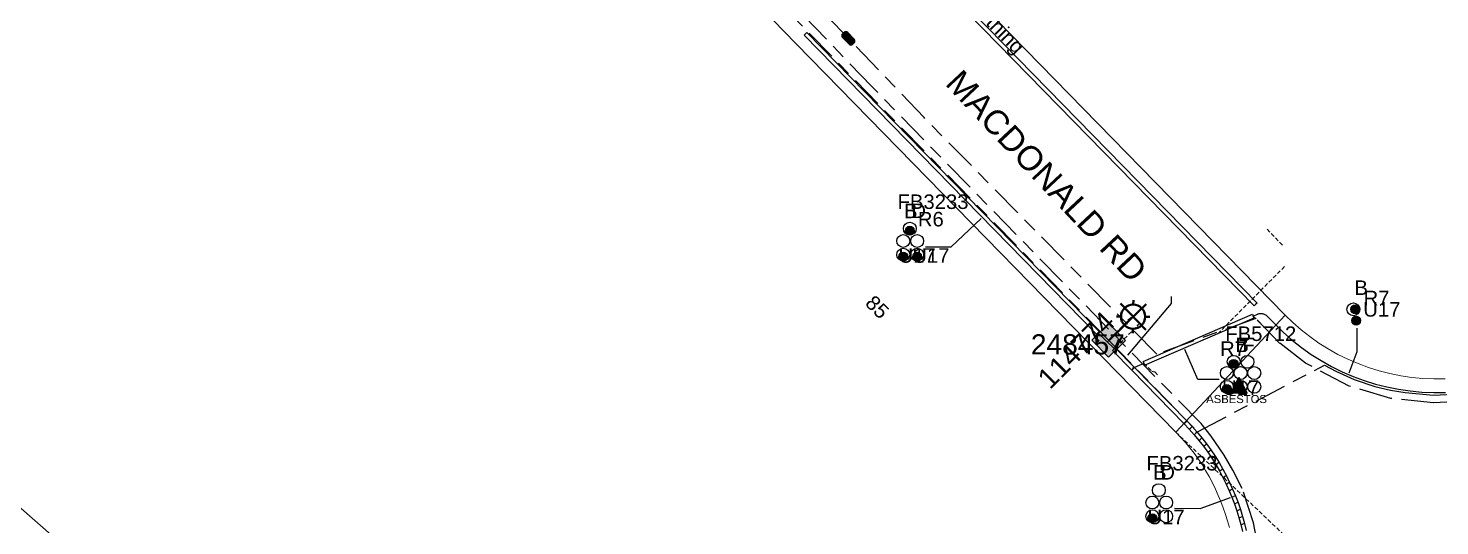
# Model space of a CAD drawing. Header units: metres. Extents: x 300847 to 302995, y 6235779 to 6237713.
# Drawn here: x 302111 to 302286.1, y 6236988.5 to 6237050.2 of the extents above; entities that cross this region are included whole.
import ezdxf
from ezdxf.enums import TextEntityAlignment as Align

# ---------------------------------------------------------------- set-up
doc = ezdxf.new("R2010")
doc.units = ezdxf.units.M
doc.linetypes.add('Cable Exist UG', pattern=[8.2, 4, -1.2, 1.8, -1.2])
doc.linetypes.add('DASHED', pattern=[0.75, 0.5, -0.25])
doc.layers.get('0').update_dxf_attribs({"color": 6})
for name, color, linetype in [('_User Miscellaneous1', 7, 'Continuous'), ('Duct_SP_EXT', 7, 'Continuous'), ('Equip_HV_EXT', 7, 'Continuous'), ('Equip_SP_SL_EXT', 7, 'Continuous'), ('Mains_HV_EXT', 7, 'Continuous'), ('Mains_SL_EXT', 7, 'Continuous'), ('SupportsUG_SP_LV_SL_EXT', 7, 'Continuous'), ('Trench_SP_EXT', 7, 'Continuous')]:
    doc.layers.add(name, color=color, linetype=linetype)
doc.layers.add('Cadastre Land Parcels_SP_EXT', color=9, linetype='Continuous', lineweight=5)
doc.layers.add('Cadastre Roads_SP_EXT', color=9, linetype='Continuous', lineweight=5)
doc.layers.add('UNKNOWN_FEATURES', color=1, linetype='DASHED', plot=False)
doc.styles.add('COLUMN_LABEL', font='arial.ttf')
doc.styles.add('iecARIAL', font='arial.ttf', dxfattribs={"height": 2})
doc.styles.add('iecNAME', font='times.ttf')
doc.styles.add('POLE_LABEL', font='arial.ttf')
doc.styles.get("Standard").update_dxf_attribs({"font": 'arial.ttf'})

# ---------------------------------------------------------------- blocks, each defined once
blk = doc.blocks.new('COLUMN_EXT')
blk.add_hatch(color=256).paths.add_polyline_path([(-1.49, 1.48), (-1.49, -1.49), (1.48, -1.49), (1.48, 1.48)])
blk.add_lwpolyline([(-1.49, -1.49), (1.48, -1.49), (1.48, 1.48), (-1.49, 1.48)], close=True)
for tag, height, style, flags, p in [('ASSET_NUM', 2.5, 'COLUMN_LABEL', 8, (2, 2)), ('STRUCTURE_PLANT_NUMBER', 0.2, 'POLE_LABEL', 9, (1.81, 0.03)), ('STREET_CODE', 0.2, 'COLUMN_LABEL', 9, (1.81, -0.2))]:
    blk.add_attdef(tag, text='', height=height, dxfattribs=dict(style=style, flags=flags)).set_placement(p, align=Align.MIDDLE_LEFT)
at = {"flags": 9}
for tag, p in [('COLUMN_TYPE', (1.81, -0.4)), ('OWNED_BY', (1.81, -0.6)), ('STATE', (1.81, -0.8)), ('USAGE', (1.81, -1)), ('STREETNAME', (1.81, -1.6)), ('SUBURB', (1.81, -1.8)), ('LEGEND', (1.81, -1.2)), ('LOCATION', (1.81, -1.4)), ('NOTES', (1.81, -2))]:
    blk.add_attdef(tag, text='', height=0.2, dxfattribs=at).set_placement(p, align=Align.MIDDLE_LEFT)
at = {"flags": 1}
blk.add_attdef('Z', (1.81, -2.35), '', height=0.2, dxfattribs=at)
blk = doc.blocks.new('DUCT_EXT')
blk.add_circle((0, 0.8), 0.8)
at = {"flags": 1}
blk.add_attdef('Z', (0, 0), '', height=0.2, dxfattribs=at)
at = {"flags": 9}
for tag, p in [('DUCT_CODE', (0, 0)), ('XSECT_TYPE', (0, -0.2)), ('STATE', (0, -0.6)), ('FB_REFERENCE', (0, -0.4)), ('NOTES', (0, -0.8))]:
    blk.add_attdef(tag, text='', height=0.2, dxfattribs=at).set_placement(p, align=Align.MIDDLE_LEFT)
blk = doc.blocks.new('SL_LANTERN_EXT')
at = {"lineweight": 40}
for p, q in [((-1.46, 5.68), (-1.06, 5.28)), ((0, 1.97), (0, 6.47)), ((1.46, 5.68), (1.06, 5.28)), ((-2.25, 4.22), (2.25, 4.22)), ((-1.46, 2.76), (-1.06, 3.16)), ((0, 0), (0, 2.72)), ((1.46, 2.76), (1.06, 3.16))]:
    blk.add_line(p, q, dxfattribs=at)
blk.add_circle((0, 4.22), 1.5, dxfattribs=at)
at = {"style": 'iecARIAL', "flags": 8}
blk.add_attdef('ASSET_NUM', (1.5, 1.5), '', height=2.5, dxfattribs=at)
for tag, p, height, flags in [('OPERATING_VOLTAGE', (0.98, -1.65), 0.2, 9), ('ORIENTATION', (0.98, -1.85), 0.2, 9), ('CONSTRUCTED_VOLTAGE', (0.98, -0.65), 0.2, 9), ('CONTROL_TYPE', (0.98, -0.85), 0.2, 9), ('LANTERN_PURPOSE', (0.98, -1.05), 0.2, 9), ('LANTERN_TYPE', (0.98, -1.25), 0.2, 9), ('NO_PHASES', (0.98, -1.45), 0.2, 9), ('LNUMBER', (2.18, -3.25), 2.5, 8), ('OWNED_BY', (0.98, -2.05), 0.2, 9), ('STATE', (0.98, -2.25), 0.2, 9), ('USAGE', (0.98, -2.45), 0.2, 9), ('CEXIST', (0.98, -2.65), 0.2, 9), ('CNEW', (0.98, -2.85), 0.2, 9), ('CNUMBER', (0.98, -3.05), 0.2, 9), ('CREMOVE', (0.98, -3.25), 0.2, 9), ('CREPLACE', (0.98, -3.45), 0.2, 9), ('LKINGHEIGHT', (0.98, -3.65), 0.2, 9), ('LBRACKET', (0.98, -3.85), 0.2, 9), ('LBRACKETVOCAB', (0.98, -4.05), 0.2, 9), ('LCATEGORY', (0.98, -4.25), 0.2, 9), ('LCHARGE1', (0.98, -4.45), 0.2, 9), ('LCHARGE1PERCENT', (0.98, -4.65), 0.2, 9), ('LCHARGE2', (0.98, -4.85), 0.2, 9), ('LCHARGE2PERCENT', (0.98, -5.05), 0.2, 9), ('LCHARGE3', (0.98, -5.25), 0.2, 9), ('LCHARGE3PERCENT', (0.98, -5.45), 0.2, 9), ('LEXIST', (0.98, -5.65), 0.2, 9), ('LLAMP', (0.98, -5.85), 0.2, 9), ('LLAMPVOCAB', (0.98, -6.05), 0.2, 9), ('LMAST', (0.98, -6.25), 0.2, 9), ('LMASTVOCAB', (0.98, -6.45), 0.2, 9), ('LNEW', (0.98, -6.65), 0.2, 9), ('LANTNUMBER', (0.98, -6.85), 0.2, 9), ('LOUTREACH', (0.98, -7.25), 0.2, 9), ('LOUTREACHVOCAB', (0.98, -7.45), 0.2, 9), ('LRATECODE', (0.98, -7.65), 0.2, 9), ('LREMOVE', (0.98, -7.85), 0.2, 9), ('LREPLACE', (0.98, -8.05), 0.2, 9), ('LTYPE', (0.98, -8.25), 0.2, 9), ('LTYPEVOCAB', (0.98, -8.45), 0.2, 9), ('LEGEND', (0.98, -8.65), 0.2, 9), ('LOCATION', (0.98, -8.85), 0.2, 9), ('STREETNAME', (0.98, -9.25), 0.2, 9), ('SUBURB', (0.98, -9.45), 0.2, 1), ('NOTES', (0.98, -9.05), 0.2, 9)]:
    blk.add_attdef(tag, p, '', height=height, dxfattribs=dict(flags=flags))
blk = doc.blocks.new('HV_STJ_EXT')
h = blk.add_hatch(color=256)
edge = h.paths.add_edge_path()
edge.add_ellipse((-0.59, 0.13), major_axis=(0.226, 0.226), ratio=1, start_angle=45, end_angle=135)
edge.add_line((-0.91, 0.13), (-0.91, -0.13))
edge.add_ellipse((-0.59, -0.13), major_axis=(0.226, 0.226), ratio=1, start_angle=135, end_angle=225)
edge.add_line((-0.59, -0.45), (0.59, -0.45))
edge.add_ellipse((0.59, -0.13), major_axis=(-0.226, 0.226), ratio=1, start_angle=135, end_angle=225)
edge.add_line((0.91, -0.13), (0.91, 0.13))
edge.add_ellipse((0.59, 0.13), major_axis=(-0.226, 0.226), ratio=1, start_angle=225, end_angle=315)
edge.add_line((0.59, 0.45), (-0.59, 0.45))
blk.add_lwpolyline([(-0.91, 0.13), (-0.91, -0.13, 0.414214), (-0.59, -0.45), (0.59, -0.45, 0.414214), (0.91, -0.13), (0.91, 0.13, 0.414214), (0.59, 0.45), (-0.59, 0.45, 0.414214)], format="xyb", close=True)
for tag, flags, p in [('ORIENTATION', 9, (1.5, 0)), ('Z', 1, (1.5, -0.8)), ('USAGE', 9, (1.5, -0.2)), ('LEGEND', 9, (1.5, -0.4)), ('NOTES', 9, (1.5, -0.6))]:
    blk.add_attdef(tag, text='', height=0.2, dxfattribs=dict(flags=flags)).set_placement(p, align=Align.MIDDLE_LEFT)
blk = doc.blocks.new('WARNING_FEATURE_EXT')
h = blk.add_hatch(color=2)
h.dxf.hatch_style = 1
h.paths.add_polyline_path([(0, 1.99), (-0.99, 0), (1, 0)])
at = {"color": 18, "true_color": 0x000000}
blk.add_lwpolyline([(-0.99, 0), (0, 1.99), (1, 0)], close=True, dxfattribs=at)
at = {"color": 18, "true_color": 0x000000, "insert": (0, 0.87), "char_height": 1.5, "attachment_point": 5, "line_spacing_factor": 1.5, "style": 'iecNAME'}
blk.add_mtext_dynamic_manual_height_columns('!', width=1.5, gutter_width=4, heights=[0], dxfattribs=at)
at = {"color": 2, "flags": 1}
for tag, p in [('STATE', (1.19, 2.01)), ('HAZMAT_ID', (1.19, 0.72))]:
    blk.add_attdef(tag, p, '', height=0.8, dxfattribs=at)
at = {"color": 2}
blk.add_attdef('WARNING_TYPE', text='', height=1, dxfattribs=at).set_placement((-4.07, -1.22), (4.88, -1.22), align=Align.ALIGNED)
at = {"color": 2, "flags": 1}
blk.add_attdef('WARNING_DESC', text='', height=0.8, dxfattribs=at).set_placement((1.19, -0.56), align=Align.MIDDLE_CENTER)
blk = doc.blocks.new('CABLE_LARGE_EXT')
h = blk.add_hatch(color=256)
edge = h.paths.add_edge_path()
edge.add_arc((0, 0.55), 0.55, 0, 360)
blk.add_circle((0, 0.55), 0.55)
at = {"flags": 1}
blk.add_attdef('Z', (0, 0), '', height=0.2, dxfattribs=at)
at = {"flags": 9}
for tag, p in [('COND_CODE', (0, 0)), ('STATE', (0, -0.4)), ('XSECT_SIZE', (0, -0.6)), ('FB_REFERENCE', (0, -0.2)), ('NOTES', (0, -0.8))]:
    blk.add_attdef(tag, text='', height=0.2, dxfattribs=at).set_placement(p, align=Align.MIDDLE_LEFT)

msp = doc.modelspace()

# ---------------------------------------------------------------- linework, layer by layer
at = {"layer": 'Cadastre Land Parcels_SP_EXT', "linetype": 'Continuous'}
for points in [[(302322.65, 6237167.31), (302277.35, 6237159.9), (302194.89, 6237090.23), (302199.41, 6237084.81), (302220.43, 6237062.16), (302266.94, 6237014.6), (302267.87, 6237013.69), (302268.9, 6237012.78), (302269.98, 6237011.93), (302271.1, 6237011.13), (302272.27, 6237010.4), (302273.47, 6237009.72), (302274.7, 6237009.11), (302275.97, 6237008.57), (302277.26, 6237008.09), (302278.58, 6237007.68), (302279.91, 6237007.34), (302281.26, 6237007.07), (302282.62, 6237006.87), (302283.99, 6237006.74), (302285.37, 6237006.69), (302286.75, 6237006.7)], [(302040.07, 6237052.02), (302114.2, 6236987.05)], [(302260, 6236988.26), (302259.78, 6236989.07), (302259.53, 6236989.88), (302259.25, 6236990.67), (302258.95, 6236991.46), (302258.62, 6236992.23), (302258.27, 6236993.02), (302257.9, 6236993.8), (302257.49, 6236994.56), (302257.06, 6236995.31), (302256.61, 6236996.05), (302256.13, 6236996.76), (302255.62, 6236997.46), (302255.09, 6236998.14), (302254.54, 6236998.81), (302253.96, 6236999.45), (302253.36, 6237000.07), (302253.36, 6237000.07), (302206.21, 6237048.29), (302203.41, 6237051.17)]]:
    msp.add_lwpolyline(points, dxfattribs=at)
msp.add_lwpolyline([(302126.1, 6237149.73), (302123.98, 6237153.13), (302121.88, 6237156.53), (302120.33, 6237159.07), (302032.76, 6237059.6), (302032.2, 6237060.1), (301909.98, 6236924.8), (301911.87, 6236924), (301924.64, 6236918.09), (301937.18, 6236911.72), (301949.5, 6236904.9), (301962.08, 6236897.31), (301974.37, 6236889.25), (301986.34, 6236880.73), (301997.99, 6236871.77), (302004.84, 6236866.17), (302058.06, 6236924.97), (302114.2, 6236987.05), (302040.07, 6237052.02), (302126.1, 6237149.73)], close=True, dxfattribs=at)
at = {"layer": 'Cadastre Roads_SP_EXT', "linetype": 'Continuous'}
msp.add_lwpolyline([(302203.41, 6237051.17), (302206.21, 6237048.29), (302253.36, 6237000.07), (302259.84, 6237007.01), (302266.94, 6237014.6), (302220.43, 6237062.16)], dxfattribs=at)
at = {"layer": 'Duct_SP_EXT'}
for p, q in [((302219.03, 6237060.82), (302263.09, 6237015.75)), ((302219.37, 6237061.16), (302263.44, 6237016.09)), ((302207.26, 6237049.31), (302207.43, 6237049.48)), ((302207.26, 6237049.31), (302243.52, 6237012.23)), ((302207.6, 6237049.65), (302207.43, 6237049.48)), ((302207.6, 6237049.65), (302243.86, 6237012.56)), ((302263.09, 6237015.75), (302263.26, 6237015.92)), ((302263.44, 6237016.09), (302263.26, 6237015.92)), ((302249.3, 6237008.82), (302262.87, 6237014.69)), ((302249.49, 6237008.38), (302263.06, 6237014.25)), ((302262.87, 6237014.69), (302262.96, 6237014.47)), ((302263.06, 6237014.25), (302262.96, 6237014.47)), ((302243.52, 6237012.23), (302243.69, 6237012.39)), ((302243.86, 6237012.56), (302243.69, 6237012.39)), ((302245.49, 6237010.21), (302245.67, 6237010.38)), ((302245.49, 6237010.21), (302247.89, 6237007.76)), ((302245.84, 6237010.54), (302245.67, 6237010.38)), ((302245.84, 6237010.54), (302248.23, 6237008.1)), ((302247.89, 6237007.76), (302248.06, 6237007.93)), ((302247.89, 6237007.76), (302248.06, 6237007.93)), ((302247.89, 6237007.76), (302254.41, 6237001.09)), ((302248.23, 6237008.1), (302248.06, 6237007.93)), ((302248.23, 6237008.1), (302248.06, 6237007.93)), ((302248.23, 6237008.1), (302254.76, 6237001.42)), ((302249.3, 6237008.82), (302249.4, 6237008.6)), ((302249.49, 6237008.38), (302249.4, 6237008.6)), ((302254.41, 6237001.09), (302254.58, 6237001.26)), ((302254.41, 6237001.09), (302255.03, 6237000.44)), ((302254.76, 6237001.42), (302254.58, 6237001.26)), ((302254.76, 6237001.42), (302255.38, 6237000.77)), ((302255.03, 6237000.44), (302255.21, 6237000.61)), ((302255.03, 6237000.44), (302255.64, 6236999.76)), ((302255.38, 6237000.77), (302255.21, 6237000.61)), ((302255.38, 6237000.77), (302256, 6237000.08)), ((302255.64, 6236999.76), (302255.82, 6236999.92)), ((302255.64, 6236999.76), (302256.23, 6236999.06)), ((302256, 6237000.08), (302255.82, 6236999.92)), ((302256, 6237000.08), (302256.6, 6236999.36)), ((302256.23, 6236999.06), (302256.42, 6236999.21)), ((302256.23, 6236999.06), (302256.79, 6236998.34)), ((302256.6, 6236999.36), (302256.42, 6236999.21)), ((302256.6, 6236999.36), (302257.17, 6236998.63)), ((302256.79, 6236998.34), (302256.98, 6236998.48)), ((302256.79, 6236998.34), (302257.33, 6236997.6)), ((302257.17, 6236998.63), (302256.98, 6236998.48)), ((302257.17, 6236998.63), (302257.72, 6236997.87)), ((302257.33, 6236997.6), (302257.52, 6236997.73)), ((302257.33, 6236997.6), (302257.83, 6236996.84)), ((302257.72, 6236997.87), (302257.52, 6236997.73)), ((302257.72, 6236997.87), (302258.24, 6236997.1)), ((302257.83, 6236996.84), (302258.04, 6236996.97)), ((302257.83, 6236996.84), (302258.32, 6236996.06)), ((302258.24, 6236997.1), (302258.04, 6236996.97)), ((302258.24, 6236997.1), (302258.73, 6236996.31)), ((302258.32, 6236996.06), (302258.52, 6236996.19)), ((302258.32, 6236996.06), (302258.77, 6236995.27)), ((302258.73, 6236996.31), (302258.52, 6236996.19)), ((302258.73, 6236996.31), (302259.19, 6236995.5)), ((302258.77, 6236995.27), (302258.98, 6236995.38)), ((302258.77, 6236995.27), (302259.2, 6236994.46)), ((302259.19, 6236995.5), (302258.98, 6236995.38)), ((302259.19, 6236995.5), (302259.63, 6236994.67)), ((302259.2, 6236994.46), (302259.41, 6236994.57)), ((302259.2, 6236994.46), (302259.6, 6236993.63)), ((302259.63, 6236994.67), (302259.41, 6236994.57)), ((302259.6, 6236993.63), (302259.82, 6236993.74)), ((302259.6, 6236993.63), (302259.96, 6236992.81)), ((302259.63, 6236994.67), (302260.03, 6236993.84)), ((302260.03, 6236993.84), (302259.82, 6236993.74)), ((302260.03, 6236993.84), (302260.4, 6236993)), ((302259.96, 6236992.81), (302260.18, 6236992.91)), ((302259.96, 6236992.81), (302260.3, 6236992.01)), ((302260.4, 6236993), (302260.18, 6236992.91)), ((302260.3, 6236992.01), (302260.53, 6236992.1)), ((302260.3, 6236992.01), (302260.62, 6236991.17)), ((302260.4, 6236993), (302260.75, 6236992.19)), ((302260.75, 6236992.19), (302260.53, 6236992.1)), ((302260.75, 6236992.19), (302261.08, 6236991.34)), ((302261.08, 6236991.34), (302260.85, 6236991.26)), ((302261.08, 6236991.34), (302261.37, 6236990.48)), ((302260.62, 6236991.17), (302260.85, 6236991.26)), ((302260.62, 6236991.17), (302260.92, 6236990.33)), ((302260.92, 6236990.33), (302261.15, 6236990.4)), ((302260.92, 6236990.33), (302261.18, 6236989.48)), ((302261.37, 6236990.48), (302261.15, 6236990.4)), ((302261.37, 6236990.48), (302261.64, 6236989.61)), ((302261.64, 6236989.61), (302261.41, 6236989.54)), ((302261.64, 6236989.61), (302261.88, 6236988.73)), ((302261.18, 6236989.48), (302261.41, 6236989.54)), ((302261.18, 6236989.48), (302261.41, 6236988.61)), ((302261.41, 6236988.61), (302261.64, 6236988.67)), ((302261.41, 6236988.61), (302261.61, 6236987.75)), ((302261.88, 6236988.73), (302261.64, 6236988.67)), ((302261.88, 6236988.73), (302262.08, 6236987.86))]:
    msp.add_line(p, q, dxfattribs=at)
for points in [[(302222.31, 6237023.07), (302225.48, 6237023.04), (302229.22, 6237026.57)], [(302275.81, 6237012.96), (302275.81, 6237010.04), (302274.83, 6237007.39)], [(302258.75, 6237006.61), (302256.1, 6237006.61), (302254.49, 6237010.34)], [(302253.2, 6236990.64), (302256.37, 6236990.61), (302260.13, 6236991.96)]]:
    msp.add_lwpolyline(points, dxfattribs=at)
at = {"layer": 'Duct_SP_EXT', "linetype": 'Continuous'}
msp.add_lwpolyline([(302252.79, 6237016.89), (302252.77, 6237016.04), (302247.35, 6237009.64)], dxfattribs=at)
at = {"layer": 'Mains_HV_EXT', "linetype": 'Cable Exist UG'}
for points in [[(302263.72, 6236984.94), (302262.98, 6236988.81), (302261.6, 6236993.07), (302260.43, 6236995.37), (302259.36, 6236997.24), (302257.76, 6236999.59), (302256.49, 6237001.13), (302215.7, 6237042.88), (302195.06, 6237064.33), (302181.48, 6237079.75), (302171.13, 6237092.13), (302161.45, 6237104.31), (302155.43, 6237098.04), (302155.18, 6237096.2)], [(302228.81, 6237070.75), (302228.22, 6237068.92), (302210.13, 6237051.64), (302212.75, 6237048.89)], [(302297.73, 6237006.26), (302295.86, 6237005.49), (302292.93, 6237004.58), (302289.37, 6237003.92), (302285.33, 6237003.69), (302280.01, 6237004.26), (302274.85, 6237005.78), (302269.44, 6237008.64), (302266.23, 6237011.13), (302263.3, 6237014.18), (302251.01, 6237009.75), (302222.13, 6237039.08), (302212.71, 6237048.94)]]:
    msp.add_lwpolyline(points, dxfattribs=at)
at = {"layer": 'Mains_SL_EXT', "linetype": 'Cable Exist UG'}
for points in [[(302245.03, 6237011.46), (302200.41, 6237057.22)], [(302245.03, 6237011.46), (302256.05, 6237000.12), (302271.82, 6237008.38), (302273.2, 6237007.62), (302275.49, 6237006.61), (302278.03, 6237005.75), (302279.99, 6237005.3), (302281.79, 6237004.98), (302285.34, 6237004.68), (302288.59, 6237004.83), (302291.26, 6237005.23), (302293.56, 6237005.81), (302295.51, 6237006.43), (302297.49, 6237007.25), (302299.59, 6237008.31), (302303.18, 6237010.7), (302306.82, 6237013.57)]]:
    msp.add_lwpolyline(points, dxfattribs=at)
at = {"layer": 'Trench_SP_EXT', "linetype": 'Cable Exist UG'}
msp.add_lwpolyline([(302262.96, 6237014.47), (302263.48, 6237014.69), (302263.48, 6237014.69, -0.312806), (302264.81, 6237014.34), (302264.81, 6237014.34), (302265.75, 6237013.38), (302265.75, 6237013.38), (302266.71, 6237012.44), (302267.81, 6237011.48), (302268.96, 6237010.57), (302270.16, 6237009.72), (302271.4, 6237008.94), (302272.68, 6237008.22), (302273.99, 6237007.57), (302275.34, 6237006.99), (302276.71, 6237006.48), (302278.11, 6237006.04), (302279.53, 6237005.68), (302280.97, 6237005.39), (302282.42, 6237005.18), (302283.88, 6237005.05), (302285.35, 6237004.99), (302286.81, 6237005.01)], format="xyb", dxfattribs=at)
for points in [[(302245.75, 6237010.39), (302243.69, 6237012.39)], [(302245.75, 6237010.39), (302246.29, 6237011.63)], [(302248, 6237007.99), (302249.45, 6237008.62)]]:
    msp.add_lwpolyline(points, dxfattribs=at)
at = {"layer": 'UNKNOWN_FEATURES'}
for points in [[(302266.59, 6237023.28), (302264.68, 6237025.23)], [(302258.57, 6237012.28), (302266.84, 6237020.61)], [(302244.85, 6237011.22), (302247.92, 6237014.47)], [(302262.96, 6237014.47), (302263.96, 6237013.45)], [(302245.91, 6237010.57), (302248.79, 6237013.48)], [(302249.4, 6237008.6), (302250.4, 6237007.63), (302250.74, 6237007.56), (302251.08, 6237007.17)], [(302253.36, 6237000.07), (302289.85, 6236965.43)]]:
    msp.add_lwpolyline(points, dxfattribs=at)

# ---------------------------------------------------------------- block references
at = {"layer": 'Duct_SP_EXT'}
for name, p in [('DUCT_EXT', (302220.36, 6237024.51)), ('CABLE_LARGE_EXT', (302220.36, 6237024.51)), ('DUCT_EXT', (302219.55, 6237022.98)), ('DUCT_EXT', (302219.55, 6237021.28)), ('DUCT_EXT', (302221.27, 6237022.98)), ('DUCT_EXT', (302221.27, 6237021.28)), ('CABLE_LARGE_EXT', (302219.55, 6237021.28)), ('CABLE_LARGE_EXT', (302221.27, 6237021.28)), ('DUCT_EXT', (302260.54, 6237008)), ('CABLE_LARGE_EXT', (302260.54, 6237008)), ('DUCT_EXT', (302262.24, 6237008)), ('DUCT_EXT', (302259.69, 6237006.6)), ('DUCT_EXT', (302261.39, 6237006.6)), ('DUCT_EXT', (302263.09, 6237006.6)), ('DUCT_EXT', (302259.69, 6237004.9)), ('CABLE_LARGE_EXT', (302259.69, 6237004.9)), ('DUCT_EXT', (302261.39, 6237004.9)), ('DUCT_EXT', (302263.09, 6237004.9)), ('DUCT_EXT', (302251.25, 6236992.08)), ('DUCT_EXT', (302250.44, 6236990.55)), ('DUCT_EXT', (302252.16, 6236990.55)), ('DUCT_EXT', (302250.44, 6236988.85)), ('CABLE_LARGE_EXT', (302250.44, 6236988.85)), ('DUCT_EXT', (302252.16, 6236988.85))]:
    msp.add_blockref(name, p, dxfattribs=at)
at = {"layer": 'Duct_SP_EXT', "rotation": 90.0000000000002}
for name, p in [('DUCT_EXT', (302276.18, 6237015.31)), ('CABLE_LARGE_EXT', (302276.18, 6237015.31)), ('CABLE_LARGE_EXT', (302276.28, 6237013.9))]:
    msp.add_blockref(name, p, dxfattribs=at)
at = {"layer": 'Duct_SP_EXT'}
ref = msp.add_blockref('WARNING_FEATURE_EXT', (302261.19, 6237004.9), dxfattribs=at)
ref.add_attrib('WARNING_TYPE', 'ASBESTOS', (302257.13, 6237003.68), dxfattribs={"layer": '0', "color": 2, "height": 1})
at = {"layer": 'Equip_HV_EXT', "rotation": 313.6886833376032}
msp.add_blockref('HV_STJ_EXT', (302212.74, 6237048.91), dxfattribs=at)
at = {"layer": 'Equip_SP_SL_EXT'}
ref = msp.add_blockref('SL_LANTERN_EXT', (302245.03, 6237011.46), dxfattribs=dict(at, rotation=314.0897288805852))
ref.add_attrib('ASSET_NUM', '114774', dxfattribs={"layer": '0', "height": 2.5, "rotation": 44.847, "style": 'iecARIAL'}).set_placement((302246.53, 6237012.96), align=Align.BOTTOM_RIGHT)
at = {"layer": 'SupportsUG_SP_LV_SL_EXT'}
ref = msp.add_blockref('COLUMN_EXT', (302245.03, 6237011.46), dxfattribs=dict(at, rotation=314.0897288805852))
ref.add_attrib('ASSET_NUM', '248457', dxfattribs={"layer": '0', "height": 2.5, "style": 'COLUMN_LABEL'}).set_placement((302247.03, 6237012.21), align=Align.TOP_RIGHT)

# ---------------------------------------------------------------- texts
at = {"layer": '_User Miscellaneous1'}
msp.add_text('MACDONALD RD', height=3, rotation=313.1057, dxfattribs=at).set_placement((302224.63, 6237043.22))
at = {"layer": 'Cadastre Land Parcels_SP_EXT'}
msp.add_text('85', height=1.8, rotation=315.2267, dxfattribs=at).set_placement((302214.71, 6237015.94))
at = {"layer": 'Duct_SP_EXT'}
for s, p in [('FB3233', (302218.84, 6237027.75)), ('B', (302219.65, 6237026.61)), ('D', (302220.55, 6237026.62)), ('R6', (302221.36, 6237025.59)), ('U17', (302218.96, 6237021.08)), ('U17', (302220.67, 6237021.08)), ('B', (302275.51, 6237017.09)), ('R7', (302276.65, 6237015.81)), ('U17', (302276.61, 6237014.4)), ('FB5712', (302259.49, 6237011.38)), ('R7', (302258.85, 6237009.53)), ('B', (302260.74, 6237010)), ('F', (302261.59, 6237010)), ('U17', (302259.09, 6237004.7)), ('FB3233', (302249.72, 6236995.32)), ('B', (302250.54, 6236994.19)), ('D', (302251.43, 6236994.19)), ('U17', (302249.84, 6236988.65))]:
    msp.add_text(s, height=1.8, dxfattribs=at).set_placement(p)
at = {"layer": 'Mains_HV_EXT'}
msp.add_text('HV Earthing', height=1.8, rotation=314.3544, dxfattribs=at).set_placement((302224.02, 6237056.52))

doc.saveas('drawing.dxf')
